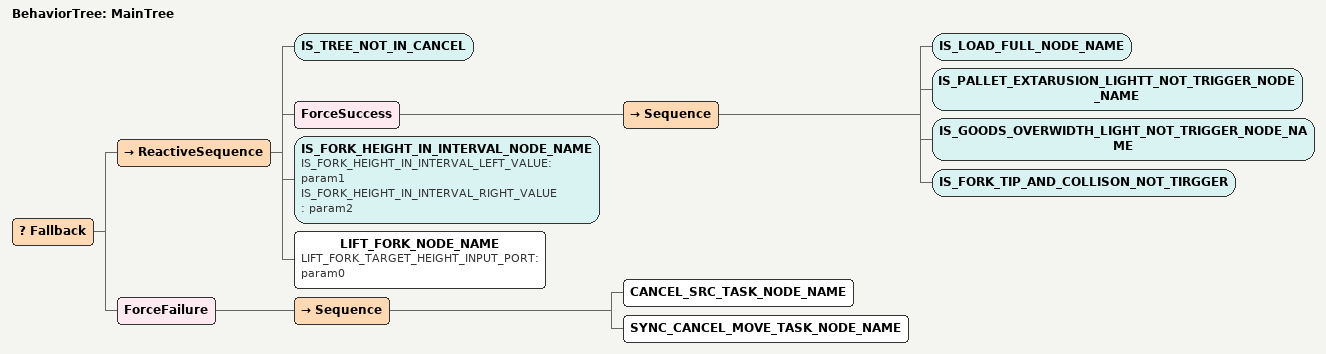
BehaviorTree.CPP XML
<!-- const char FORK_LIFT_LOAD_FULL_ACTION_XML[] = R"( -->
 <root BTCPP_format="4" >
     <BehaviorTree ID="MainTree">
        <Fallback>
            <ReactiveSequence>
                <IS_TREE_NOT_IN_CANCEL/>
                <ForceSuccess>
                    <Sequence>
                        <IS_LOAD_FULL_NODE_NAME />
                        <IS_PALLET_EXTARUSION_LIGHTT_NOT_TRIGGER_NODE_NAME />
                        <IS_GOODS_OVERWIDTH_LIGHT_NOT_TRIGGER_NODE_NAME />
                        <IS_FORK_TIP_AND_COLLISON_NOT_TIRGGER/>
                    </Sequence>
                </ForceSuccess>
                <IS_FORK_HEIGHT_IN_INTERVAL_NODE_NAME
                    IS_FORK_HEIGHT_IN_INTERVAL_LEFT_VALUE="param1"
                    IS_FORK_HEIGHT_IN_INTERVAL_RIGHT_VALUE="param2"
                />
                <LIFT_FORK_NODE_NAME
                    LIFT_FORK_TARGET_HEIGHT_INPUT_PORT="param0"
                />
            </ReactiveSequence>
            <ForceFailure>
                <Sequence>
                    <CANCEL_SRC_TASK_NODE_NAME/>
                    <SYNC_CANCEL_MOVE_TASK_NODE_NAME/>
                </Sequence>
            </ForceFailure>
        </Fallback>
     </BehaviorTree>
 </root>
